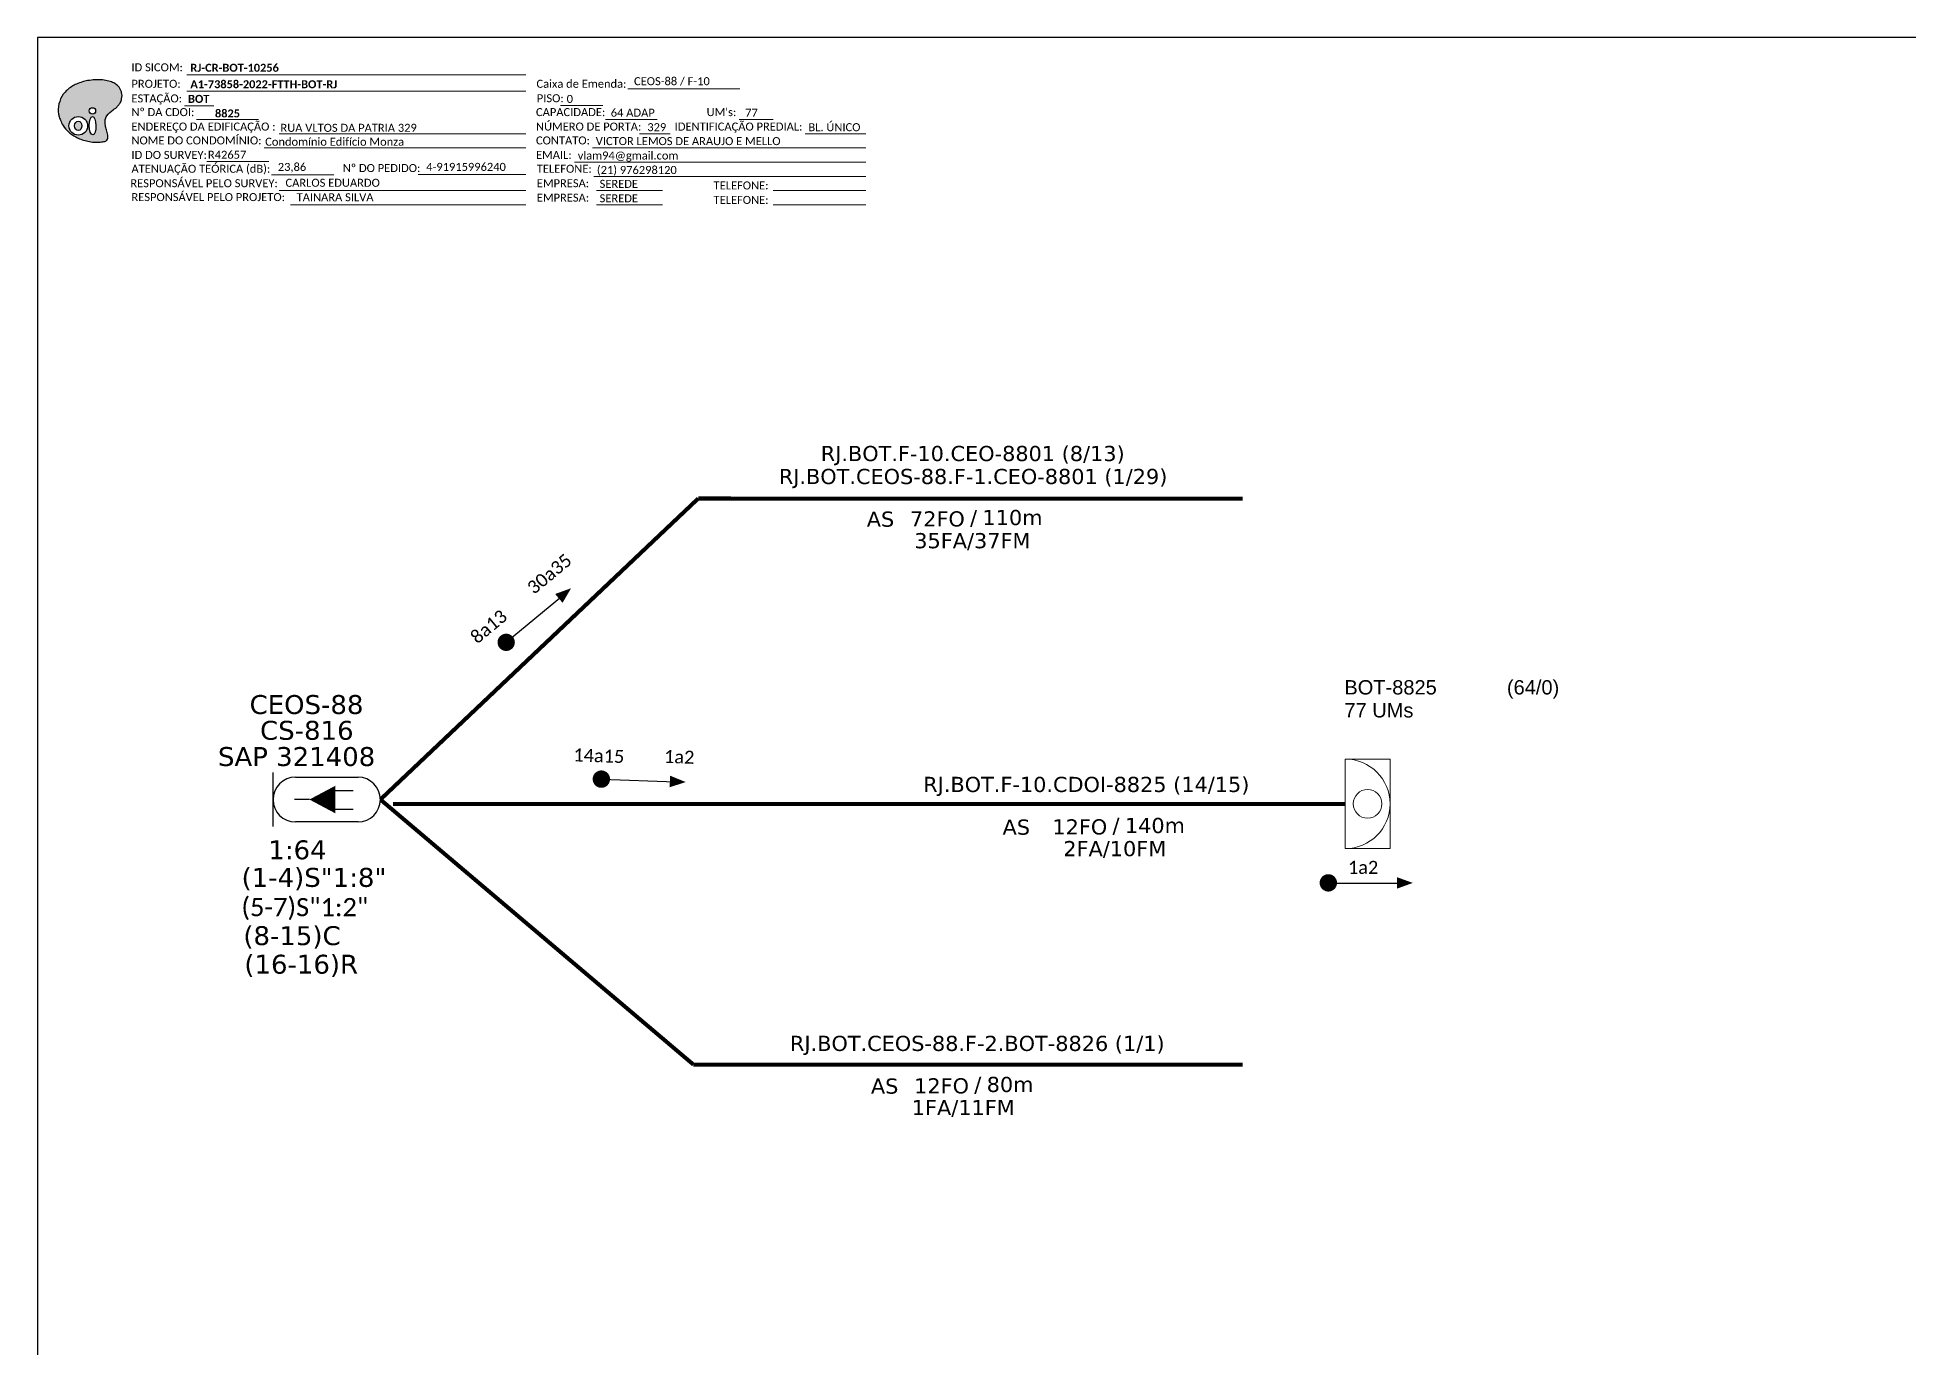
# Model space of a CAD drawing. Extents: x -89 to 749, y 705 to 1299.
# Drawn here: x -89.3 to 330, y 1005.3 to 1299 of the extents above; entities that cross this region are included whole.
import ezdxf
from ezdxf.enums import TextEntityAlignment as Align

# ---------------------------------------------------------------- set-up
doc = ezdxf.new("R2010")
doc.units = 0
for name, color, linetype, lineweight in [("20.0-LEGENDA DOS CDO'S", 1, 'Continuous', 0), ('20.1-CDO_INTERIOR', 1, 'Continuous', 0), ('40.1-ETIQUETAS', 1, 'Continuous', 20)]:
    doc.layers.add(name, color=color, linetype=linetype, lineweight=lineweight)
for name, color, linetype in [('20.4-CEOS', 1, 'Continuous'), ('CAP a instalar', 1, 'Continuous'), ('SETA', 7, 'Continuous'), ('texto', 255, 'Continuous')]:
    doc.layers.add(name, color=color, linetype=linetype)
doc.styles.add('ARIAL', font='arial.ttf')
doc.styles.add('siredit', font='verdana.ttf')
doc.styles.get("Standard").update_dxf_attribs({"font": 'arial.ttf'})
doc.styles.add('WMF-Calibri0', font='calibri.ttf')
doc.styles.add('WMF-Calibri1', font='calibrib.ttf')
doc.linetypes.add('FENCELINE1', pattern='A,0.25,-0.1,[133,ltypeshp.shx,S=0.1,R=0,X=-0.1,Y=0],-0.1,1', length=1.45)

# ---------------------------------------------------------------- blocks, each defined once
blk = doc.blocks.new('OI')
h = blk.add_hatch(color=40)
edge = h.paths.add_edge_path()
edge.add_spline(control_points=[(4.35, -0.67), (3.92, -0.99), (3.26, -1.5), (2.81, -2.59), (2.9, -3.5), (3.06, -4.27), (3.31, -4.85), (3.37, -5.39), (3.4, -5.88), (3.2, -6.4), (2.54, -6.61), (1.65, -6.63), (0.55, -6.67), (-0.56, -6.42), (-1.61, -6.14), (-2.77, -5.61), (-3.92, -4.77), (-4.89, -3.7), (-5.34, -2.65), (-5.6, -1.94), (-5.85, -0.96), (-5.71, 0.47), (-5.1, 2.02), (-4.14, 3.02), (-3.3, 3.61), (-2.37, 4.16), (-1.36, 4.44), (-0.56, 4.7), (0.79, 4.85), (2.24, 4.97), (3.79, 4.57), (4.67, 4.21), (5.44, 3.65), (5.76, 2.99), (6.03, 2.21), (6.01, 1.46), (5.72, 0.64), (5.31, 0.08), (4.88, -0.38), (4.51, -0.55), (4.35, -0.67)], knot_values=[0, 0, 0, 0, 1.60434, 2.417191, 3.427595, 4.282808, 4.776746, 5.304182, 5.888771, 6.258406, 6.858137, 7.79129, 8.986195, 10.124242, 11.187857, 12.242908, 13.953784, 15.414161, 16.515391, 17.349188, 17.675853, 19.552021, 21.515531, 22.568638, 23.63245, 24.621084, 25.782718, 26.745347, 27.142653, 29.870543, 31.004649, 31.921532, 32.709589, 33.801391, 34.042471, 35.192333, 35.971461, 36.628871, 37.254359, 37.836911, 37.836911, 37.836911, 37.836911], degree=3, periodic=0)
h.paths.add_polyline_path([(1.13, -0.87, -1), (-0.04, -0.87, -1)], flags=16)
edge = h.paths.add_edge_path(flags=16)
edge.add_ellipse((0.56, -3.59), major_axis=(-0.02, 1.71), ratio=0.361305, start_angle=0, end_angle=360)
h.paths.add_polyline_path([(-0.36, -3.62, -1), (-3.8, -3.62, -1)], flags=16)
edge = h.paths.add_edge_path(flags=0)
edge.add_ellipse((-2.08, -3.62), major_axis=(0, 0.885), ratio=0.758294, start_angle=0, end_angle=360)
at = {"color": 40}
for centre, radius in [((-2.08, -3.62), 1.72), ((0.54, -0.87), 0.587)]:
    blk.add_circle(centre, radius, dxfattribs=at)
blk.add_ellipse((-2.08, -3.62), major_axis=(0, 0.885), ratio=0.758294, start_param=-3.141592653589792, end_param=3.141592653589792, dxfattribs=at)
blk.add_ellipse((0.56, -3.59), major_axis=(-0.02, 1.71), ratio=0.361305, dxfattribs=at)
at = {"color": 40, "start_tangent": (-0.800898, -0.598801), "end_tangent": (-0.800898, -0.598801)}
blk.add_spline([(4.35, -0.67), (3.2, -1.78), (2.9, -2.54), (2.92, -3.55), (3.12, -4.38), (3.28, -4.85), (3.37, -5.37), (3.35, -5.95), (3.2, -6.29), (2.66, -6.55), (1.73, -6.63), (0.54, -6.62), (-0.58, -6.41), (-1.6, -6.11), (-2.56, -5.67), (-3.95, -4.67), (-4.89, -3.56), (-5.37, -2.56), (-5.64, -1.78), (-5.72, -1.46), (-5.63, 0.42), (-4.84, 2.22), (-4.13, 2.99), (-3.27, 3.62), (-2.4, 4.09), (-1.3, 4.47), (-0.37, 4.72), (0.02, 4.77), (2.75, 4.8), (3.85, 4.53), (4.69, 4.16), (5.31, 3.68), (5.85, 2.73), (5.93, 2.5), (5.94, 1.35), (5.67, 0.62), (5.29, 0.08), (4.84, -0.36), (4.35, -0.67)], degree=3, dxfattribs=at)
blk = doc.blocks.new('ETIQUETA_RS5F')
at = {"layer": '40.1-ETIQUETAS', "color": 0, "style": 'siredit'}
blk.add_text('/', height=1.5, dxfattribs=at).set_placement((1.58, -1.95), align=Align.MIDDLE_RIGHT)
for tag, p in [('ETIQUETA_R_PRIMARIA', (1.21, 4.1)), ('ETIQUETA_R_SECUNDARIA', (1.21, 2.1)), ('F_ATIVAS/F_MORTAS', (1.14, -4.24))]:
    blk.add_attdef(tag, text='', height=1.5, dxfattribs=at).set_placement(p, align=Align.MIDDLE_CENTER)
for tag, p in [('TIPO_CABO', (-6.58, -2.12)), ('CAP_CABO', (0.4, -2.09))]:
    blk.add_attdef(tag, text='', height=1.5, dxfattribs=at).set_placement(p, align=Align.MIDDLE_RIGHT)
blk.add_attdef('METROS', text='', height=1.5, dxfattribs=at).set_placement((2.14, -1.95), align=Align.MIDDLE_LEFT)
for tag, p in [('FUSÃO_1', (0.85, -8.39)), ('FUSÃO_2', (0.85, -10.6)), ('FUSÃO_3', (0.85, -12.93)), ('FUSÃO_4', (0.85, -15.14)), ('FUSÃO_5', (0.85, -17.16))]:
    blk.add_attdef(tag, text='', height=1.5, dxfattribs=at).set_placement(p, align=Align.CENTER)
blk = doc.blocks.new('CDOI_INT')
at = {"layer": '20.1-CDO_INTERIOR', "color": 0, "lineweight": 18}
blk.add_lwpolyline([(4.25, -4.25), (4.25, 4.25), (0, 4.25), (0, -4.25)], close=True, dxfattribs=at)
blk.add_circle((2.12, 0), 1.36, dxfattribs=at)
blk.add_arc((0, 0), 4.25, 270, 90, dxfattribs=at)
at = {"layer": "20.0-LEGENDA DOS CDO'S", "color": 0, "style": 'ARIAL'}
for tag, p in [('CDO_N', (-0.08, 10.38)), ('SPLITER_1', (21.18, 10.38)), ('SURVEY', (-0.08, 8.2)), ('SPLITER_2', (21.19, 8.68)), ('SAP', (-0.08, 6.23)), ('1:XX', (5.94, -2.22)), ('UMS', (5.94, -4.24))]:
    blk.add_attdef(tag, p, '', height=1.36, dxfattribs=at)
blk.add_attdef('FIBRAS_UTILIZADAS', text='', height=1.36, dxfattribs=at).set_placement((15.34, 10.38), align=Align.CENTER)

msp = doc.modelspace()

# ---------------------------------------------------------------- linework, layer by layer
msp.add_lwpolyline([(-89.32, 705.02), (749.25, 705.02), (749.25, 1299.02), (-89.32, 1299.02), (-89.32, 705.02)])
at = {"color": 7, "lineweight": 0}
for points in [[(-55.85, 1290.67), (20.13, 1290.67)], [(42.97, 1287.47), (68.1, 1287.47)], [(-56.36, 1283.7), (-49.81, 1283.7)], [(-55.85, 1286.98), (20.13, 1286.98)], [(27.92, 1283.75), (37.41, 1283.75)], [(-53.7, 1280.63), (-39.76, 1280.63)], [(37.97, 1280.63), (49.59, 1280.63)], [(67.91, 1280.63), (75.58, 1280.63)], [(-35.13, 1277.4), (20.13, 1277.4)], [(45.56, 1277.4), (52.5, 1277.4)], [(82.73, 1277.4), (96.29, 1277.4)], [(-51.38, 1271.22), (-37.44, 1271.22)], [(-38.54, 1274.28), (20.13, 1274.28)], [(31.05, 1271.05), (96.32, 1271.05)], [(35.09, 1274.28), (96.32, 1274.28)], [(-36.84, 1268.25), (-22.9, 1268.25)], [(-4.01, 1268.26), (20.14, 1268.26)], [(35.33, 1267.81), (96.32, 1267.81)], [(-35.13, 1264.7), (20.13, 1264.7)], [(35.94, 1264.7), (50.74, 1264.7)], [(75.55, 1264.7), (96.32, 1264.7)], [(-32.64, 1261.46), (20.13, 1261.46)], [(35.94, 1261.46), (50.74, 1261.46)], [(75.55, 1261.46), (96.32, 1261.46)]]:
    msp.add_lwpolyline(points, dxfattribs=at)
at = {"const_width": 1.94}
for points in [[(14.98, 1162.8, 1), (16.47, 1164.04, 1)], [(14.98, 1162.8, 1), (16.47, 1164.04, 1)], [(36.07, 1132.79, 1), (38.02, 1132.72, 1)], [(36.07, 1132.79, 1), (38.02, 1132.72, 1)], [(198.97, 1109.5, 1), (200.92, 1109.5, 1)]]:
    msp.add_lwpolyline(points, format="xyb", close=True, dxfattribs=at)
at = {"layer": '20.4-CEOS', "color": 5}
for p, q in [((-31.51, 1133.19), (-17.47, 1133.19)), ((-17.47, 1123.17), (-31.51, 1123.17))]:
    msp.add_line(p, q, dxfattribs=at)
for points in [[(-36.52, 1122.14), (-36.52, 1134.22)], [(-28.37, 1128.18), (-31.74, 1128.18)], [(-22.83, 1130.17), (-18.56, 1130.17)], [(-22.83, 1126), (-18.56, 1126)]]:
    msp.add_lwpolyline(points, dxfattribs=at)
msp.add_lwpolyline([(-28.37, 1128.18, 0, 6.18, 0), (-22.57, 1128.18, 6.18, 6.18, 0)], format="xyseb", dxfattribs=at)
for centre, start, end in [((-31.51, 1128.18), 90, 270), ((-17.47, 1128.18), 270, 90)]:
    msp.add_arc(centre, 5.01, start, end, dxfattribs=at)
at = {"layer": 'CAP a instalar', "color": 7, "linetype": 'FENCELINE1', "ltscale": 7, "const_width": 0.907}
for points in [[(58.75, 1195.66), (-12.46, 1128.18)], [(58.75, 1195.66), (180.72, 1195.61)], [(-12.46, 1128.18), (57.67, 1068.77)], [(180.72, 1068.77), (57.67, 1068.77)]]:
    msp.add_lwpolyline(points, dxfattribs=at)
at = {"layer": 'CAP a instalar', "color": 1, "linetype": 'FENCELINE1', "ltscale": 7, "const_width": 0.907}
msp.add_lwpolyline([(203.73, 1127.21), (-9.61, 1127.21)], dxfattribs=at)
at = {"layer": 'SETA'}
for points in [[(15.73, 1163.42), (28.57, 1174.1)], [(15.73, 1163.42), (28.57, 1174.1)], [(37.05, 1132.75), (53.74, 1132.15)], [(37.05, 1132.75), (53.74, 1132.15)], [(199.94, 1109.46), (216.65, 1109.46)]]:
    msp.add_lwpolyline(points, dxfattribs=at)
for points in [[(26.69, 1174.26), (30.26, 1175.54), (28.35, 1172.27)], [(26.69, 1174.26), (30.26, 1175.54), (28.35, 1172.27)], [(52.45, 1133.52), (55.96, 1132.1), (52.35, 1130.93)], [(52.45, 1133.52), (55.96, 1132.1), (52.35, 1130.93)], [(215.31, 1110.78), (218.87, 1109.49), (215.31, 1108.19)]]:
    msp.add_solid(points, dxfattribs=at)

# ---------------------------------------------------------------- block references
at = {"color": 7, "xscale": 1.213923925163967, "yscale": 1.213923925163967, "zscale": 1.213923925163967, "rotation": 0.1532896023949059}
msp.add_blockref('OI', (-77.65, 1283.61), dxfattribs=at)
at = {"layer": '40.1-ETIQUETAS', "color": 7}
ref = msp.add_blockref('ETIQUETA_RS5F', (117.66, 1195.83), dxfattribs=dict(at, xscale=2.26656656992407, yscale=2.26656656992407, zscale=2.26656656992407))
ref.add_attrib('ETIQUETA_R_PRIMARIA', 'RJ.BOT.F-10.CEO-8801 (8/13)', dxfattribs={"color": 0, "height": 3.3998, "style": 'siredit'}).set_placement((120.26, 1205.75), align=Align.MIDDLE_CENTER)
ref.add_attrib('ETIQUETA_R_SECUNDARIA', 'RJ.BOT.CEOS-88.F-1.CEO-8801 (1/29)', dxfattribs={"color": 0, "height": 3.3998, "style": 'siredit'}).set_placement((120.34, 1200.6), align=Align.MIDDLE_CENTER)
ref.add_attrib('TIPO_CABO', 'AS', dxfattribs={"color": 0, "height": 3.4, "style": 'siredit'}).set_placement((102.67, 1191.04), align=Align.MIDDLE_RIGHT)
ref.add_attrib('CAP_CABO', '72FO', dxfattribs={"color": 0, "height": 3.4, "style": 'siredit'}).set_placement((118.49, 1191.09), align=Align.MIDDLE_RIGHT)
ref.add_attrib('METROS', '110m', dxfattribs={"color": 0, "height": 3.4, "style": 'siredit'}).set_placement((122.45, 1191.4), align=Align.MIDDLE_LEFT)
ref.add_attrib('F_ATIVAS/F_MORTAS', '35FA/37FM', dxfattribs={"color": 0, "height": 3.4, "style": 'siredit'}).set_placement((120.18, 1186.21), align=Align.MIDDLE_CENTER)
at = {"layer": '40.1-ETIQUETAS', "color": 1}
ref = msp.add_blockref('CDOI_INT', (203.73, 1127.21), dxfattribs=dict(at, xscale=2.361815734504414, yscale=2.361815734504414, zscale=2.361815734504414))
ref.add_attrib('CDO_N', 'BOT-8825', (203.54, 1151.73), dxfattribs={"layer": "20.0-LEGENDA DOS CDO'S", "color": 0, "height": 3.213, "style": 'ARIAL'})
ref.add_attrib('FIBRAS_UTILIZADAS', '(64/0)', (239.96, 1151.73), dxfattribs={"layer": "20.0-LEGENDA DOS CDO'S", "color": 0, "height": 3.213, "style": 'ARIAL'})
ref.add_attrib('SURVEY', '77 UMs', (203.55, 1146.58), dxfattribs={"layer": "20.0-LEGENDA DOS CDO'S", "color": 0, "height": 3.213, "style": 'ARIAL'})
ref = msp.add_blockref('ETIQUETA_RS5F', (149.57, 1126.8), dxfattribs=dict(at, xscale=2.266566557750993, yscale=2.266566557750993, zscale=2.266566557750993))
ref.add_attrib('ETIQUETA_R_SECUNDARIA', 'RJ.BOT.F-10.CDOI-8825 (14/15)', dxfattribs={"color": 0, "height": 3.3998, "style": 'siredit'}).set_placement((145.71, 1131.57), align=Align.MIDDLE_CENTER)
ref.add_attrib('TIPO_CABO', 'AS ', dxfattribs={"color": 0, "height": 3.4, "style": 'siredit'}).set_placement((134.58, 1122), align=Align.MIDDLE_RIGHT)
ref.add_attrib('CAP_CABO', '12FO', dxfattribs={"color": 0, "height": 3.4, "style": 'siredit'}).set_placement((150.4, 1122.05), align=Align.MIDDLE_RIGHT)
ref.add_attrib('METROS', '140m', dxfattribs={"color": 0, "height": 3.4, "style": 'siredit'}).set_placement((154.36, 1122.37), align=Align.MIDDLE_LEFT)
ref.add_attrib('F_ATIVAS/F_MORTAS', '2FA/10FM', dxfattribs={"color": 0, "height": 3.4, "style": 'siredit'}).set_placement((152.09, 1117.18), align=Align.MIDDLE_CENTER)
at = {"layer": '40.1-ETIQUETAS', "color": 7}
ref = msp.add_blockref('ETIQUETA_RS5F', (118.6, 1068.75), dxfattribs=dict(at, xscale=2.26656656992407, yscale=2.26656656992407, zscale=2.26656656992407))
ref.add_attrib('ETIQUETA_R_SECUNDARIA', 'RJ.BOT.CEOS-88.F-2.BOT-8826 (1/1)', dxfattribs={"color": 0, "height": 3.3998, "style": 'siredit'}).set_placement((121.28, 1073.52), align=Align.MIDDLE_CENTER)
ref.add_attrib('TIPO_CABO', 'AS', dxfattribs={"color": 0, "height": 3.4, "style": 'siredit'}).set_placement((103.6, 1063.95), align=Align.MIDDLE_RIGHT)
ref.add_attrib('CAP_CABO', '12FO', dxfattribs={"color": 0, "height": 3.4, "style": 'siredit'}).set_placement((119.43, 1064), align=Align.MIDDLE_RIGHT)
ref.add_attrib('METROS', '80m', dxfattribs={"color": 0, "height": 3.4, "style": 'siredit'}).set_placement((123.39, 1064.32), align=Align.MIDDLE_LEFT)
ref.add_attrib('F_ATIVAS/F_MORTAS', '1FA/11FM', dxfattribs={"color": 0, "height": 3.4, "style": 'siredit'}).set_placement((118.14, 1059.13), align=Align.MIDDLE_CENTER)

# ---------------------------------------------------------------- texts
at = {"color": 7, "lineweight": 0, "style": 'WMF-Calibri0'}
for s, height, p in [('ID SICOM:', 1.793, (-68.25, 1291.42)), ('PROJETO:', 1.793, (-68.25, 1287.73)), ('Caixa de Emenda:', 1.7927, (22.51, 1287.73)), ('ESTAÇÃO:', 1.793, (-68.25, 1284.45)), ('Nº DA CDOI:', 1.7927, (-68.25, 1281.38)), ('CAPACIDADE:', 1.7927, (22.4, 1281.38)), ('PISO:', 1.793, (22.58, 1284.49)), ("UM's:", 1.793, (60.64, 1281.38)), ('ENDEREÇO DA EDIFICAÇÃO :', 1.7927, (-68.25, 1278.14)), ('NÚMERO DE PORTA:', 1.7927, (22.4, 1278.14)), ('IDENTIFICAÇÃO PREDIAL:', 1.7927, (53.48, 1278.14)), ('NOME DO CONDOMÍNIO:', 1.7927, (-68.25, 1275.03)), ('CONTATO:', 1.793, (22.4, 1275.03)), ('ATENUAÇÃO TEÓRICA (dB):', 1.7927, (-68.25, 1268.68)), ('ID DO SURVEY:', 1.7927, (-68.25, 1271.79)), ('Nº DO PEDIDO:', 1.7927, (-20.88, 1268.84)), ('EMAIL:', 1.793, (22.4, 1271.79)), ('TELEFONE:', 1.793, (22.58, 1268.68)), ('RESPONSÁVEL PELO SURVEY:', 1.7927, (-68.49, 1265.44)), ('EMPRESA:', 1.793, (22.58, 1265.44)), ('TELEFONE:', 1.793, (62.19, 1264.94)), ('RESPONSÁVEL PELO PROJETO:', 1.7927, (-68.25, 1262.33)), ('EMPRESA:', 1.793, (22.58, 1262.21)), ('TELEFONE:', 1.793, (62.19, 1261.7))]:
    msp.add_text(s, height=height, dxfattribs=at).set_placement(p)
at = {"color": 7}
for s, height, style, p in [('RJ-CR-BOT-10256', 1.7927, 'WMF-Calibri1', (-55.05, 1291.32)), ('A1-73858-2022-FTTH-BOT-RJ', 1.7927, 'WMF-Calibri1', (-55.05, 1287.63)), ('CEOS-88 / F-10', 1.7927, 'WMF-Calibri0', (44.36, 1288.31)), ('BOT', 1.793, 'WMF-Calibri1', (-55.57, 1284.35)), ('0', 1.79, 'WMF-Calibri0', (29.28, 1284.34)), ('64 ADAP', 1.793, 'WMF-Calibri0', (39.15, 1281.25)), ('77', 1.793, 'WMF-Calibri0', (69.27, 1281.23)), ('RUA VLTOS DA PATRIA 329', 1.7927, 'WMF-Calibri0', (-34.86, 1277.86)), ('329', 1.793, 'WMF-Calibri0', (47.34, 1278)), ('BL. ÚNICO', 1.793, 'WMF-Calibri0', (83.43, 1278)), ('Condomínio Edifício Monza', 1.7927, 'WMF-Calibri0', (-38.28, 1274.74)), ('VICTOR LEMOS DE ARAUJO E MELLO', 1.7927, 'WMF-Calibri0', (35.79, 1274.88)), ('R42657', 1.793, 'WMF-Calibri0', (-51.11, 1271.83)), ('23,86', 1.793, 'WMF-Calibri0', (-35.45, 1269.09)), ('4-91915996240', 1.7927, 'WMF-Calibri0', (-2.2, 1269.1)), ('vlam94@gmail.com', 1.7927, 'WMF-Calibri0', (31.75, 1271.65)), ('(21) 976298120', 1.7927, 'WMF-Calibri0', (36.04, 1268.41)), ('CARLOS EDUARDO', 1.7927, 'WMF-Calibri0', (-33.73, 1265.54)), ('SEREDE', 1.793, 'WMF-Calibri0', (36.65, 1265.3)), ('TAINARA SILVA', 1.7927, 'WMF-Calibri0', (-31.24, 1262.3)), ('SEREDE', 1.793, 'WMF-Calibri0', (36.65, 1262.06))]:
    msp.add_text(s, height=height, dxfattribs=dict(at, style=style)).set_placement(p)
at = {"color": 7, "style": 'WMF-Calibri1'}
msp.add_text('8825', height=1.793, dxfattribs=at).set_placement((-46.73, 1281.09), align=Align.CENTER)
at = {"insert": (207.74, 1112.96), "char_height": 2.9148, "width": 49.2776, "attachment_point": 5, "style": 'ARIAL'}
msp.add_mtext('\\C7;\\fCalibri|b0|i0|c0|p34;1a2', dxfattribs=at)
at = {"color": 5, "insert": (-29.4, 1103.62), "char_height": 4.0808, "width": 68.9886, "attachment_point": 5, "style": 'ARIAL'}
msp.add_mtext('\\fCalibri|b0|i0|c0|p34;(5-7)S"1:2"', dxfattribs=at)
at = {"layer": '20.4-CEOS', "color": 5, "style": 'siredit'}
for s, height, p in [('CEOS-88', 4.241, (-29.02, 1151.6)), ('CS-816', 4.241, (-28.95, 1145.82)), ('SAP 321408', 4.241, (-31.24, 1139.94)), ('1:64', 4.241, (-31.05, 1119.03)), ('(1-4)S"1:8"', 4.2412, (-27.35, 1112.85)), ('(8-15)C', 4.241, (-32.27, 1099.79)), ('(16-16)R', 4.241, (-30.21, 1093.39))]:
    msp.add_text(s, height=height, dxfattribs=at).set_placement(p, align=Align.TOP_CENTER)
at = {"layer": 'texto', "char_height": 2.9148, "width": 49.2776, "attachment_point": 5}
for s, insert, rotation in [('\\C7;\\fCalibri|b0|i0|c0|p34;30a35', (25.41, 1178.77), 39.7522), ('\\C7;\\fCalibri|b0|i0|c0|p34;8a13', (11.82, 1166.95), 39.7522), ('\\C7;\\fCalibri|b0|i0|c0|p34;14a15', (36.49, 1137.99), 357.9334), ('\\C7;\\fCalibri|b0|i0|c0|p34;1a2', (54.5, 1137.73), 357.9334)]:
    msp.add_mtext(s, dxfattribs=dict(at, insert=insert, rotation=rotation))

doc.saveas('drawing.dxf')
